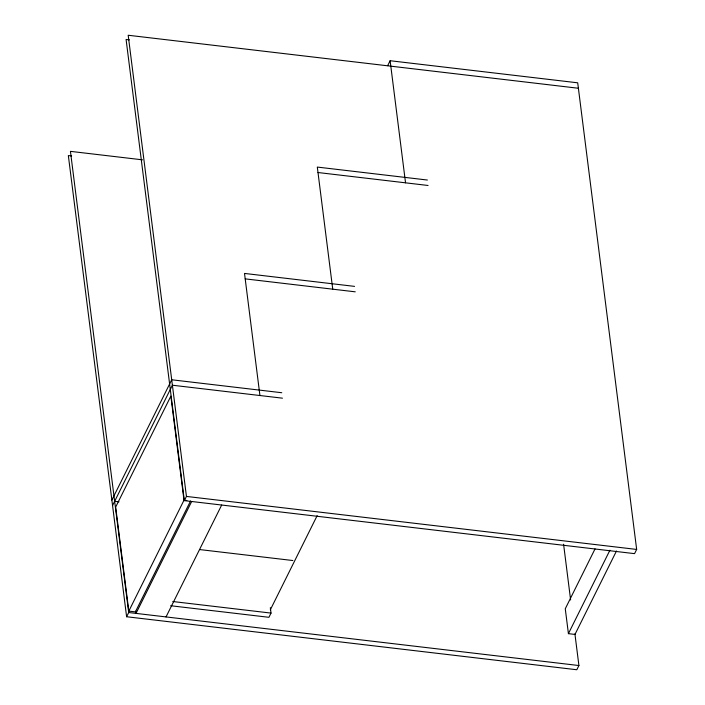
<?xml version="1.0" encoding="UTF-8"?>
<svg xmlns="http://www.w3.org/2000/svg" width="705" height="705" viewBox="0 0 705 705"><rect width="100%" height="100%" fill="white"/><g stroke="black" fill="none" stroke-linecap="round" stroke-linejoin="round"><path stroke-width="1.06" d="M111.866 500.083L171.712 379.775L281.762 392.729M112.553 505.529L172.399 385.221L282.449 398.175M387.671 65.662L390.121 60.727L577.703 82.811L636.659 549.433L634.562 553.645L184.349 500.638L126.089 39.462L129.368 39.85M128.821 611.12L183.996 500.189L170.848 396.131L115.673 507.062L128.821 611.12L135.386 611.887L190.561 500.964M574.91 633.848L578.911 665.538L576.813 669.75L126.609 616.743L128.698 612.53L70.438 151.355L142.56 159.841M184.349 500.638L186.446 496.426L128.187 35.25L578.391 88.257M191.663 501.502L136.012 613.394L135.739 611.217M166.028 616.928L221.678 505.036M270.332 609.807L317.171 515.628M270.332 607.666L271.02 613.094L268.931 617.307L170.672 605.736M595.046 548.895L565.269 608.767L568.415 633.654L574.98 634.429L616.478 551.002M568.415 633.654L609.913 550.226M427.371 180.031L317.312 167.076L332.742 289.173M317.999 172.522L428.058 185.477M71.619 155.946L68.341 155.567L126.609 616.743M354.562 286.38L244.512 273.425L259.933 395.523M245.199 278.872L355.25 291.826M186.446 496.426L636.659 549.433M183.996 500.189L186.807 500.524M114.651 501.317L118.978 501.828M199.524 549.548L292.848 560.528M172.769 601.524L271.02 613.094M128.698 612.53L578.911 665.538M563.586 544.234L570.627 599.973M390.121 60.727L405.542 182.824"/></g></svg>
